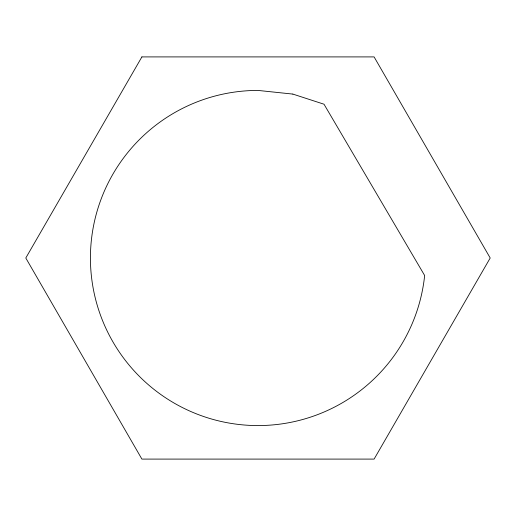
<?xml version="1.0" encoding="UTF-8"?>
<svg xmlns="http://www.w3.org/2000/svg" width="516" height="516" viewBox="0 0 516 516"><rect width="100%" height="100%" fill="white"/><g stroke="black" fill="none" stroke-linecap="round" stroke-linejoin="round"><path stroke-width="0.77" d="M141.9 56.908L25.8 258L141.9 459.092L374.1 459.092L490.2 258L374.1 56.908L141.9 56.908M292.843 94.086L258 90.423A167.577 167.577 0 0 0 90.526 252.15A167.577 167.577 0 0 0 246.313 425.165A167.577 167.577 0 0 0 424.655 275.518L324.009 104.213L292.843 94.086"/></g></svg>
